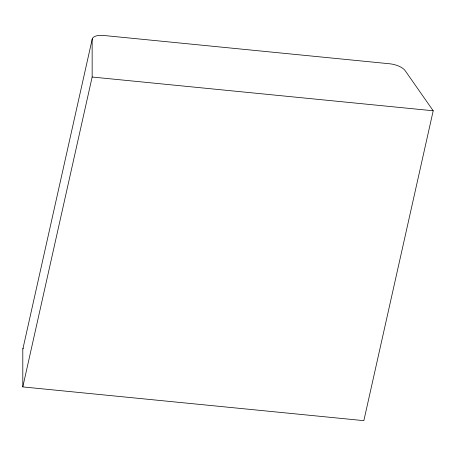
<?xml version="1.0" encoding="UTF-8"?>
<svg xmlns="http://www.w3.org/2000/svg" width="456" height="456" viewBox="0 0 456 456"><rect width="100%" height="100%" fill="white"/><g stroke="black" fill="none" stroke-linecap="round" stroke-linejoin="round"><path stroke-width="0.68" d="M22.8 386.91L92.152 77.024L92.158 39.672A14.244 6.236 12.6 0 1 103.7 35.477L389.589 63.766A14.244 6.236 12.6 0 1 405.145 70.64L433.2 110.774L363.848 420.654L22.8 386.91L22.806 349.552A14.244 6.236 12.6 0 1 23.182 348.156M22.903 348.834L92.249 38.948M92.152 77.024L433.2 110.774"/></g></svg>
